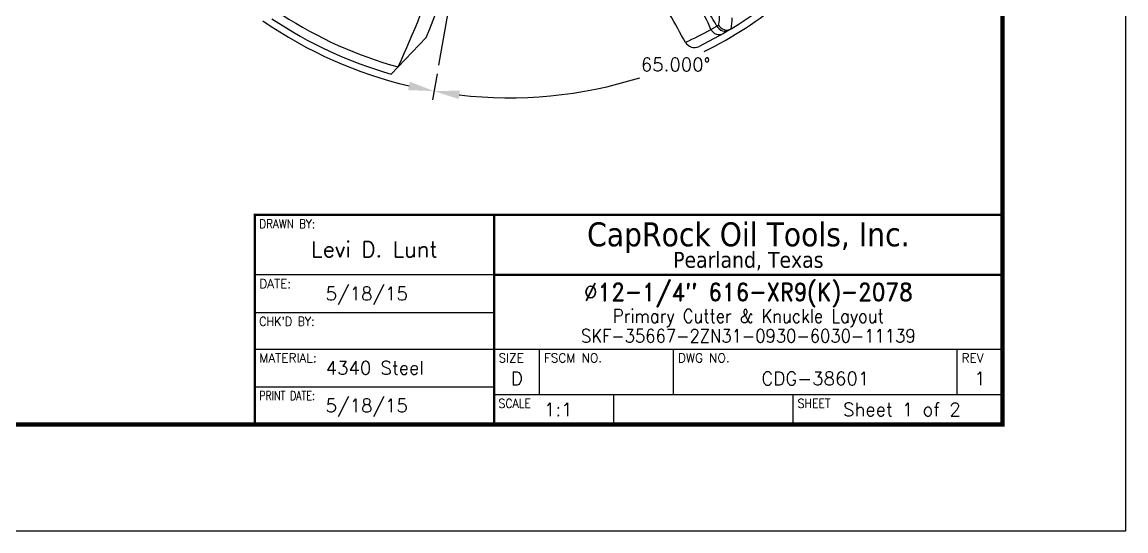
# Model space of a CAD drawing. Header units: inches. Extents: x -34 to 34, y 0 to 22.
# Drawn here: x 26.22 to 34, y 0 to 3.59 of the extents above; entities that cross this region are included whole.
import ezdxf
from ezdxf.enums import TextEntityAlignment as Align

# ---------------------------------------------------------------- set-up
doc = ezdxf.new("R2010")
doc.units = ezdxf.units.IN
doc.header["$MEASUREMENT"] = 0
doc.header["$PDMODE"] = 35
doc.linetypes.add('CENTER2', pattern=[1.125, 0.75, -0.125, 0.125, -0.125])
doc.layers.get('Defpoints').update_dxf_attribs({"color": 10})
for name, color, linetype in [('CLine', 5, 'CENTER2'), ('Default', 7, 'Continuous'), ('Dims', 4, 'Continuous'), ('ODG-42788R1', 7, 'Continuous'), ('Title Block', 7, 'Continuous')]:
    doc.layers.add(name, color=color, linetype=linetype)
doc.styles.add('Block', font='tahoma.ttf')
doc.styles.add('RomanD', font='romand.shx', dxfattribs={"width": 0.9})
doc.styles.add('RomanS', font='romans')
doc.dimstyles.new('Copy of Standard', dxfattribs={"dimtxt": 0.094, "dimasz": 0.18, "dimexe": 0.0625, "dimexo": 0.0625, "dimgap": 0.045, "dimtad": 0, "dimtih": 1, "dimtoh": 1, "dimdec": 4, "dimzin": 4, "dimdsep": 46, "dimtxsty": 'RomanS', "dimcen": 0.09, "dimadec": 3, "dimazin": 1, "dimtfac": 1, "dimtdec": 4, "dimtofl": 0, "dimtmove": 0, "dimatfit": 1, "dimfxl": 1, "dimtolj": 1, "dimtzin": 0, "dimarcsym": 0})

# ---------------------------------------------------------------- blocks, each defined once
blk = doc.blocks.new('COT_Dblock')
at = {"layer": 'Title Block'}
for p, q in [((29.5441, 1.8047), (27.8566, 1.8047)), ((27.8566, 1.5389), (29.5441, 1.5389)), ((27.8566, 1.2816), (33.13, 1.2816)), ((29.8647, 0.9609), (29.8647, 1.2816)), ((30.8097, 0.9609), (30.8097, 1.2816)), ((32.8094, 0.9609), (32.8094, 1.2816)), ((27.8566, 1.0158), (29.5441, 1.0158)), ((29.5441, 0.9609), (33.13, 0.9609)), ((30.3878, 0.75), (30.3878, 0.9609)), ((31.6534, 0.75), (31.6534, 0.9609))]:
    blk.add_line(p, q, dxfattribs=at)
at = {"layer": 'Title Block', "color": 8}
blk.add_lwpolyline([(0, 0), (34, 0), (34, 22), (0, 22)], close=True, dxfattribs=at)
at = {"layer": 'Title Block', "const_width": 0.03}
blk.add_lwpolyline([(33.13, 21.25), (0.87, 21.25), (0.87, 0.75), (33.13, 0.75)], close=True, dxfattribs=at)
at = {"layer": 'Title Block', "const_width": 0.0169}
for points in [[(27.8566, 0.75), (27.8566, 2.2266), (33.13, 2.2266)], [(29.5441, 0.75), (29.5441, 2.2266)], [(29.5441, 1.8047), (33.13, 1.8047)]]:
    blk.add_lwpolyline(points, dxfattribs=at)
at = {"layer": 'Title Block', "style": 'RomanS'}
for s, width, p in [('DRAWN BY:', 0.86, (27.8878, 2.1953)), ("CHK'D BY:", 0.91, (27.8878, 1.5077)), ('PRINT DATE:', 0.78, (27.8878, 0.9845)), ('SCALE', 0.9, (29.5753, 0.9297)), ('SHEET', 0.9, (31.6847, 0.9297))]:
    blk.add_text(s, height=0.0625, dxfattribs=dict(at, width=width)).set_placement(p, align=Align.TOP_LEFT)
at = {"layer": 'Title Block', "style": 'Block'}
for s, height, p in [('CapRock Oil Tools, Inc.', 0.16875, (31.337, 2.0898)), ('Pearland, Texas', 0.1125, (31.337, 1.9102))]:
    blk.add_text(s, height=height, dxfattribs=at).set_placement(p, align=Align.MIDDLE_CENTER)
at = {"layer": 'Title Block', "style": 'RomanS'}
for s, p in [('DATE:', (27.8878, 1.7734)), ('MATERIAL:', (27.8878, 1.2503)), ('SIZE', (29.5753, 1.2503)), ('FSCM NO.', (29.8959, 1.2503)), ('DWG NO.', (30.8409, 1.2503)), ('REV', (32.8406, 1.2503))]:
    blk.add_text(s, height=0.0625, dxfattribs=at).set_placement(p, align=Align.TOP_LEFT)
at = {"layer": 'Title Block', "color": 3, "style": 'RomanS'}
blk.add_text('D', height=0.094, dxfattribs=at).set_placement((29.7044, 1.1213), align=Align.TOP_CENTER)
at = {"layer": 'Title Block', "color": 1, "style": 'RomanS', "flags": 8}
for tag, p in [('FNAME', (0.62, 3.75)), ('REVDATE', (0.62, 2.25)), ('USER', (0.62, 0.75))]:
    blk.add_attdef(tag, text='', height=0.047, rotation=90, dxfattribs=at).set_placement(p, align=Align.BOTTOM_LEFT)
at = {"layer": 'Title Block', "color": 3, "style": 'RomanS', "flags": 8}
blk.add_attdef('DRAWN', text='', height=0.11, dxfattribs=at).set_placement((28.7003, 1.9844), align=Align.MIDDLE_CENTER)
for tag, p in [('DDATE', (28.3559, 1.6718)), ('CHECK', (28.3559, 1.406)), ('MATRL', (28.3559, 1.1487)), ('PDATE', (28.3559, 0.8829)), ('SCALE', (29.8959, 0.8555)), ('SHEET', (32.0053, 0.8555))]:
    blk.add_attdef(tag, text='', height=0.094, dxfattribs=at).set_placement(p, align=Align.MIDDLE_LEFT)
at = {"layer": 'Title Block', "color": 3, "style": 'RomanD', "width": 0.9, "flags": 8}
for tag, height, p in [('TITL1', 0.125, (31.337, 1.6835)), ('TITL2', 0.094, (31.337, 1.5143)), ('TITL3', 0.094, (31.337, 1.3739))]:
    blk.add_attdef(tag, text='', height=height, dxfattribs=at).set_placement(p, align=Align.MIDDLE_CENTER)
at = {"layer": 'Title Block', "color": 3, "style": 'RomanS', "flags": 8}
for tag, p in [('FSCM#', (30.3372, 1.1213)), ('DWG#', (31.8095, 1.1213)), ('REV#', (32.9697, 1.1213))]:
    blk.add_attdef(tag, text='', height=0.094, dxfattribs=at).set_placement(p, align=Align.TOP_CENTER)
blk = doc.blocks.new('*D37')
at = {"layer": 'Defpoints', "color": 0, "transparency": 16777216}
for p in [(29.6523, 6.1163), (27.0447, 4.9003), (27.4237, 4.0137), (29.1527, 3.2828)]:
    blk.add_point(p, dxfattribs=at)
at = {"layer": 'Dims', "color": 0, "lineweight": -2, "transparency": 16777216}
for p, q in [((26.988, 4.8739), (26.8188, 4.795)), ((29.1418, 3.2213), (29.1094, 3.0373))]:
    blk.add_line(p, q, dxfattribs=at)
for start, end in [(208.36648, 229.75836), (235.42458, 256.63352)]:
    blk.add_arc((29.6523, 6.1163), 3.064, start, end, dxfattribs=at)
at = {"layer": 'Dims', "color": 0, "transparency": 16777216}
for points in [[(26.9294, 4.6471), (26.983, 4.6741), (26.8754, 4.8214)], [(28.95, 3.1647), (28.9379, 3.106), (29.1202, 3.0989)]]:
    blk.add_solid(points, dxfattribs=at)
at = {"layer": 'Dims', "color": 0, "transparency": 16777216, "insert": (27.7871, 3.6855), "char_height": 0.094, "attachment_point": 5, "style": 'RomanS'}
blk.add_mtext('\\A1;55.000°', dxfattribs=at)
blk = doc.blocks.new('*D38')
at = {"layer": 'Defpoints', "color": 0, "transparency": 16777216}
for p in [(29.6523, 6.1163), (32.0091, 4.466), (29.1527, 3.2828), (30.2719, 3.1156)]:
    blk.add_point(p, dxfattribs=at)
at = {"layer": 'Dims', "color": 0, "lineweight": -2, "transparency": 16777216}
for p, q in [((32.0603, 4.4302), (32.2133, 4.323)), ((29.1418, 3.2213), (29.1094, 3.0373))]:
    blk.add_line(p, q, dxfattribs=at)
for start, end in [(296.63853, 321.63352), (263.36648, 287.46392)]:
    blk.add_arc((29.6523, 6.1163), 3.064, start, end, dxfattribs=at)
at = {"layer": 'Dims', "color": 0, "transparency": 16777216}
for points in [[(32.0305, 4.2325), (32.0787, 4.1966), (32.1621, 4.3589)], [(29.294, 3.0432), (29.3027, 3.1025), (29.1202, 3.0989)]]:
    blk.add_solid(points, dxfattribs=at)
at = {"layer": 'Dims', "color": 0, "transparency": 16777216, "insert": (30.8248, 3.2856), "char_height": 0.094, "attachment_point": 5, "style": 'RomanS'}
blk.add_mtext('\\A1;65.000°', dxfattribs=at)
blk = doc.blocks.new('SE')
at = {"layer": 'ODG-42788R1', "color": 7, "linetype": 'Continuous'}
for p, q in [((9.6917, 3.3566), (9.5197, 3.2645)), ((9.6041, 3.3853), (9.6461, 3.4089)), ((9.6461, 3.4089), (9.6581, 3.4155)), ((9.7342, 3.3816), (9.6917, 3.3566)), ((9.7469, 3.3893), (9.7342, 3.3816)), ((9.7454, 3.3884), (9.7469, 3.3893)), ((7.5956, 3.3289), (7.398, 3.1205)), ((7.398, 3.1205), (7.3494, 3.0693))]:
    blk.add_line(p, q, dxfattribs=at)
for centre, radius, start, end in [((1.1301, 6.0116), 7, 337.46517, 346.02651), ((8.1827, 5.9675), 3.0156, 301.2461, 318.95856), ((0.856, 6.1305), 7.2012, 335.29332, 341.60511), ((4.5905, 1.1238), 5.5, 24.2784, 28.48954), ((6.4223, 1.5394), 3.7266, 30.10926, 36.33248), ((-1.4386, -2.6841), 12.3987, 28.82567, 30.90327), ((8.1827, 5.9675), 3.0156, 236.2461, 253.95856), ((8.1827, 5.9675), 2.9531, 237.12773, 254.59018), ((9.1561, 3.5047), 0.5099, 349.91434, 358.25957), ((9.2365, 3.4779), 0.5168, 350.02681, 358.74076), ((8.183, 5.967), 2.947, 294.89986, 298.83124), ((9.7146, 3.4436), 0.0632, 206.43926, 299.17128), ((9.488, 3.3323), 0.0749, 210.85534, 295.0058)]:
    blk.add_arc(centre, radius, start, end, dxfattribs=at)
for centre, major_axis, ratio, start_param in [((9.6605, 3.4107), (0.0313, -0.0541), 0.989143, 4.613143), ((9.7021, 3.4352), (0.0322, -0.0536), 0.989158, 4.613141)]:
    blk.add_ellipse(centre, major_axis=major_axis, ratio=ratio, start_param=start_param, end_param=6.283185, dxfattribs=at)

msp = doc.modelspace()

# ---------------------------------------------------------------- linework, layer by layer
at = {"layer": 'CLine'}
msp.add_line((29.65229, 6.1163), (29.15268, 3.28283), dxfattribs=at)

# ---------------------------------------------------------------- block references
at = {"layer": 'Default'}
msp.add_blockref('SE', (21.4696, 0.1488), dxfattribs=at)
at = {"layer": 'Title Block'}
ref = msp.add_blockref('COT_Dblock', (0, 0), dxfattribs=at)
ref.add_attrib('TITL1', 'Ø12-1/4" 616-XR9(K)-2078', dxfattribs={"color": 3, "height": 0.125, "style": 'RomanD', "width": 0.9, "flags": 8}).set_placement((31.33703, 1.68353), align=Align.MIDDLE_CENTER)
ref.add_attrib('TITL2', 'Primary Cutter & Knuckle Layout', dxfattribs={"color": 3, "height": 0.094, "style": 'RomanD', "width": 0.9, "flags": 8}).set_placement((31.33703, 1.51432), align=Align.MIDDLE_CENTER)
ref.add_attrib('TITL3', 'SKF-35667-2ZN31-0930-6030-11139', dxfattribs={"color": 3, "height": 0.094, "style": 'RomanD', "width": 0.9, "flags": 8}).set_placement((31.33703, 1.37392), align=Align.MIDDLE_CENTER)
ref.add_attrib('DWG#', 'CDG-38601', dxfattribs={"color": 3, "height": 0.094, "style": 'RomanS', "flags": 8}).set_placement((31.80953, 1.12125), align=Align.TOP_CENTER)
ref.add_attrib('REV#', '1', dxfattribs={"color": 3, "height": 0.094, "style": 'RomanS', "flags": 8}).set_placement((32.96969, 1.12125), align=Align.TOP_CENTER)
ref.add_attrib('SHEET', 'Sheet 1 of 2', dxfattribs={"color": 3, "height": 0.094, "style": 'RomanS', "flags": 8}).set_placement((32.00531, 0.85547), align=Align.MIDDLE_LEFT)
ref.add_attrib('SCALE', '1:1', dxfattribs={"color": 3, "height": 0.094, "style": 'RomanS', "flags": 8}).set_placement((29.89594, 0.85547), align=Align.MIDDLE_LEFT)
ref.add_attrib('DRAWN', 'Levi D. Lunt', dxfattribs={"color": 3, "height": 0.11, "style": 'RomanS', "flags": 8}).set_placement((28.70031, 1.98438), align=Align.MIDDLE_CENTER)
ref.add_attrib('DDATE', '5/18/15', dxfattribs={"color": 3, "height": 0.094, "style": 'RomanS', "flags": 8}).set_placement((28.3559, 1.6718), align=Align.MIDDLE_LEFT)
ref.add_attrib('MATRL', '4340 Steel', dxfattribs={"color": 3, "height": 0.094, "style": 'RomanS', "flags": 8}).set_placement((28.3559, 1.14867), align=Align.MIDDLE_LEFT)
ref.add_attrib('PDATE', '5/18/15', dxfattribs={"color": 3, "height": 0.094, "style": 'RomanS', "flags": 8}).set_placement((28.3559, 0.88289), align=Align.MIDDLE_LEFT)

# ---------------------------------------------------------------- dimensions: what is measured, and where the dimension line sits
at = {"layer": 'Dims'}
for base, p1, p2, picture, middle in [((27.42365, 4.01369), (27.04468, 4.90035), (29.15268, 3.28283), '*D37', (27.78708, 3.6855)), ((30.27188, 3.11565), (29.15268, 3.28283), (32.00914, 4.46601), '*D38', (30.82482, 3.28558))]:
    dim = msp.add_angular_dim_3p(base=base, center=(29.65229, 6.1163), p1=p1, p2=p2, dimstyle='Copy of Standard', dxfattribs=at)
    dim.commit()
    dim.dimension.update_dxf_attribs({"geometry": picture, "text_midpoint": middle})

doc.saveas('drawing.dxf')
